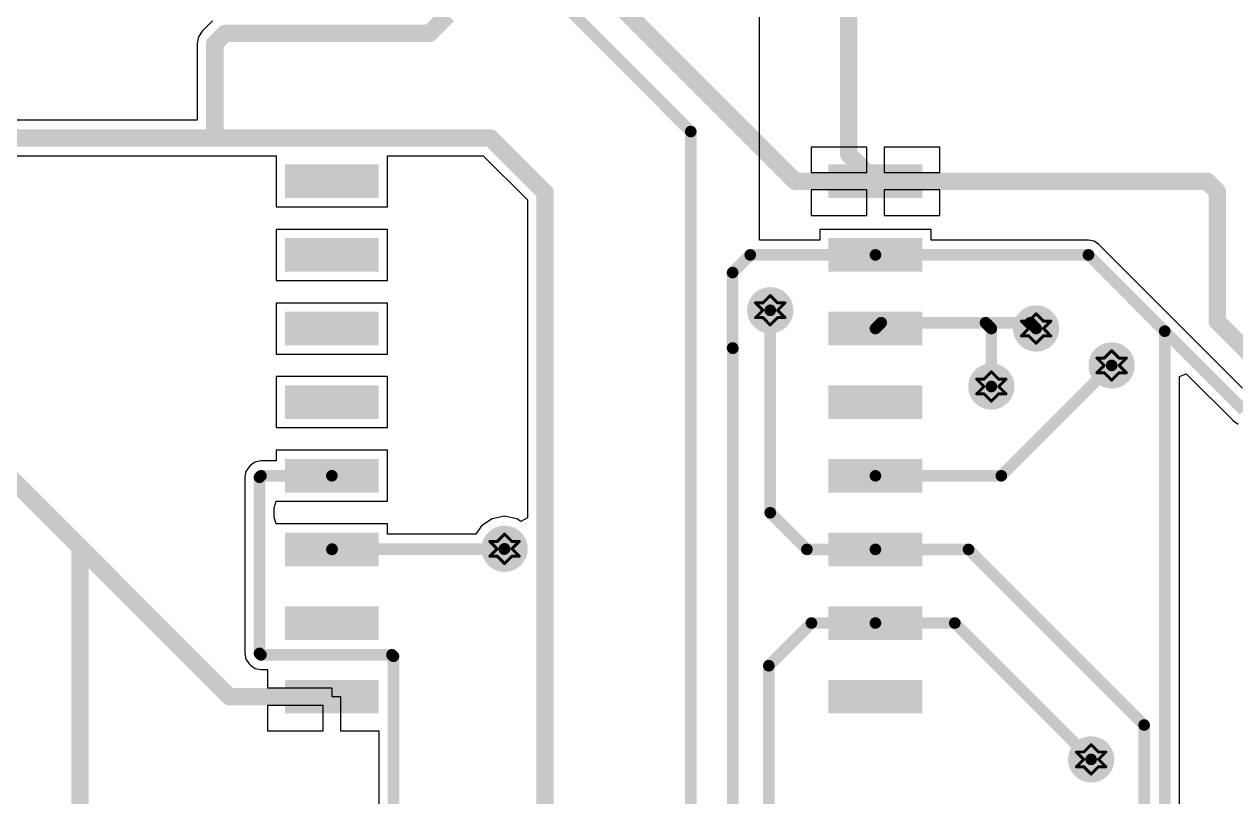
# Paper-space layout 'Лист1' of a CAD drawing. Header units: millimetres. Extents: x 0 to 594, y 0 to 420.
# Drawn here: x 96.7 to 138.47, y 291.29 to 317.92 of the extents above; entities that cross this region are included whole.
import ezdxf

# ---------------------------------------------------------------- set-up
doc = ezdxf.new("R2010")
doc.units = ezdxf.units.MM
doc.layers.add('DrillDrawing', color=1, linetype='Continuous')
doc.layers.add('TopLayer', color=1, linetype='Continuous')

psp = doc.layouts.new('Лист1')

# ---------------------------------------------------------------- hatches: boundary and pattern name
at = {"layer": 'TopLayer'}
for points in [[(108.9231294386141, 313.0832357152711), (108.9231294386141, 311.9244649690025), (105.6865577968588, 311.9244649690025), (105.6865577968588, 313.0832357152711)], [(127.6632189908582, 313.0832357152711), (127.6632189908582, 311.9244649690025), (124.426647349103, 311.9244649690025), (124.426647349103, 313.0832357152711)], [(108.9231294386141, 310.5459222824353), (108.9231294386141, 309.3871515361667), (105.6865577968588, 309.3871515361667), (105.6865577968588, 310.5459222824353)], [(127.6632189908582, 310.5459222824353), (127.6632189908582, 309.3871515361667), (124.426647349103, 309.3871515361667), (124.426647349103, 310.5459222824353)], [(108.9231294386141, 308.0086088495995), (108.9231294386141, 306.8498381033309), (105.6865577968588, 306.8498381033309), (105.6865577968588, 308.0086088495995)], [(127.6632189908582, 308.0086088495995), (127.6632189908582, 306.8498381033309), (124.426647349103, 306.8498381033309), (124.426647349103, 308.0086088495995)], [(108.9231294386141, 305.4712954167637), (108.9231294386141, 304.312524670495), (105.6865577968588, 304.312524670495), (105.6865577968588, 305.4712954167637)], [(127.6632189908582, 305.4712954167637), (127.6632189908582, 304.312524670495), (124.426647349103, 304.312524670495), (124.426647349103, 305.4712954167637)], [(108.9231294386141, 302.9339819839279), (108.9231294386141, 301.7752112376592), (105.6865577968588, 301.7752112376592), (105.6865577968588, 302.9339819839279)], [(127.6632189908582, 302.9339819839279), (127.6632189908582, 301.7752112376592), (124.426647349103, 301.7752112376592), (124.426647349103, 302.9339819839279)], [(108.9231294386141, 300.396668551092), (108.9231294386141, 299.2378978048234), (105.6865577968588, 299.2378978048234), (105.6865577968588, 300.396668551092)], [(127.6632189908582, 300.396668551092), (127.6632189908582, 299.2378978048234), (124.426647349103, 299.2378978048234), (124.426647349103, 300.396668551092)], [(108.9231294386141, 297.8593551182562), (108.9231294386141, 296.7005843719876), (105.6865577968588, 296.7005843719876), (105.6865577968588, 297.8593551182562)], [(127.6632189908582, 297.8593551182562), (127.6632189908582, 296.7005843719876), (124.426647349103, 296.7005843719876), (124.426647349103, 297.8593551182562)], [(108.9231294386141, 295.3220416854204), (108.9231294386141, 294.1632709391517), (105.6865577968588, 294.1632709391517), (105.6865577968588, 295.3220416854204)], [(127.6632189908582, 295.3220416854204), (127.6632189908582, 294.1632709391517), (124.426647349103, 294.1632709391517), (124.426647349103, 295.3220416854204)]]:
    psp.add_hatch(color=1, dxfattribs=at).paths.add_polyline_path(points)
h = psp.add_hatch(color=1, dxfattribs=at)
edge = h.paths.add_edge_path()
edge.add_arc((122.4184018267138, 308.0581727301965), 0.7991522388059702, 0, 360)
h = psp.add_hatch(color=1, dxfattribs=at)
edge = h.paths.add_edge_path()
edge.add_arc((131.5834824236395, 307.4292234764652), 0.7991522388059702, 0, 360)
h = psp.add_hatch(color=1, dxfattribs=at)
edge = h.paths.add_edge_path()
edge.add_arc((134.188795856508, 306.1578264615398), 0.7991522388059702, 0, 360)
h = psp.add_hatch(color=1, dxfattribs=at)
edge = h.paths.add_edge_path()
edge.add_arc((130.0407349610055, 305.431353028704), 0.7991522388059702, 0, 360)
h = psp.add_hatch(color=1, dxfattribs=at)
edge = h.paths.add_edge_path()
edge.add_arc((113.2585024237219, 299.8372772078085), 0.7991522388059702, 0, 360)
h = psp.add_hatch(color=1, dxfattribs=at)
edge = h.paths.add_edge_path()
edge.add_arc((133.4810883937921, 292.580560789898), 0.7991522388059702, 0, 360)

# ---------------------------------------------------------------- linework, layer by layer
at = {"layer": 'DrillDrawing', "const_width": 0.1014925373134329}
for points in [[(121.9109391399576, 308.3119040734803), (122.1646704832489, 308.0581727301965)], [(121.9109391399576, 308.3119040734803), (122.1646704832489, 308.3119040734803)], [(122.1646704832489, 308.3119040734803), (122.4184018265257, 308.5656354167636)], [(122.4184018265257, 308.5656354167636), (122.6721331698097, 308.3119040734803)], [(122.6721331698097, 308.3119040734803), (122.9258645130937, 308.3119040734803)], [(122.6721331698097, 308.0581727301965), (122.9258645130937, 308.3119040734803)], [(121.9109391399576, 307.8044413869128), (122.1646704832489, 308.0581727301965)], [(121.9109391399576, 307.8044413869128), (122.1646704832489, 307.8044413869128)], [(122.1646704832489, 307.8044413869128), (122.4184018265257, 307.5507100436295)], [(122.4184018265257, 307.5507100436295), (122.6721331698097, 307.8044413869128)], [(122.6721331698097, 308.0581727301965), (122.9258645130937, 307.8044413869128)], [(122.6721331698097, 307.8044413869128), (122.9258645130937, 307.8044413869128)], [(131.3297510802547, 307.6829548197488), (131.5834824235459, 307.9366861630322)], [(131.5834824235459, 307.9366861630322), (131.8372137668227, 307.6829548197488)], [(131.0760197369706, 307.6829548197488), (131.3297510802547, 307.4292234764652)], [(131.0760197369706, 307.6829548197488), (131.3297510802547, 307.6829548197488)], [(131.0760197369706, 307.1754921331814), (131.3297510802547, 307.4292234764652)], [(131.8372137668227, 307.6829548197488), (132.090945110114, 307.6829548197488)], [(131.8372137668227, 307.4292234764652), (132.090945110114, 307.6829548197488)], [(131.8372137668227, 307.4292234764652), (132.090945110114, 307.1754921331814)], [(131.0760197369706, 307.1754921331814), (131.3297510802547, 307.1754921331814)], [(131.3297510802547, 307.1754921331814), (131.5834824235459, 306.921760789898)], [(131.5834824235459, 306.921760789898), (131.8372137668227, 307.1754921331814)], [(131.8372137668227, 307.1754921331814), (132.090945110114, 307.1754921331814)], [(133.9350645130941, 306.4115578048232), (134.1887958563781, 306.6652891481069)], [(134.1887958563781, 306.6652891481069), (134.4425271996622, 306.4115578048232)], [(133.6813331698101, 306.4115578048232), (133.9350645130941, 306.1578264615399)], [(133.6813331698101, 306.4115578048232), (133.9350645130941, 306.4115578048232)], [(133.6813331698101, 305.9040951182562), (133.9350645130941, 306.1578264615399)], [(134.4425271996622, 306.4115578048232), (134.6962585429462, 306.4115578048232)], [(134.4425271996622, 306.1578264615399), (134.6962585429462, 306.4115578048232)], [(134.4425271996622, 306.1578264615399), (134.6962585429462, 305.9040951182562)], [(129.7870036175697, 305.6850843719875), (130.0407349608537, 305.9388157152712)], [(130.0407349608537, 305.9388157152712), (130.2944663041378, 305.6850843719875)], [(133.6813331698101, 305.9040951182562), (133.9350645130941, 305.9040951182562)], [(133.9350645130941, 305.9040951182562), (134.1887958563781, 305.6503637749724)], [(134.1887958563781, 305.6503637749724), (134.4425271996622, 305.9040951182562)], [(134.4425271996622, 305.9040951182562), (134.6962585429462, 305.9040951182562)], [(129.533272274293, 305.6850843719875), (129.7870036175697, 305.4313530287038)], [(129.533272274293, 305.6850843719875), (129.7870036175697, 305.6850843719875)], [(129.533272274293, 305.1776216854205), (129.7870036175697, 305.4313530287038)], [(130.2944663041378, 305.6850843719875), (130.5481976474218, 305.6850843719875)], [(130.2944663041378, 305.4313530287038), (130.5481976474218, 305.6850843719875)], [(130.2944663041378, 305.4313530287038), (130.5481976474218, 305.1776216854205)], [(129.533272274293, 305.1776216854205), (129.7870036175697, 305.1776216854205)], [(129.7870036175697, 305.1776216854205), (130.0407349608537, 304.9238903421367)], [(130.0407349608537, 304.9238903421367), (130.2944663041378, 305.1776216854205)], [(130.2944663041378, 305.1776216854205), (130.5481976474218, 305.1776216854205)], [(113.0047710802571, 300.0910085510918), (113.2585024235411, 300.3447398943755)], [(113.2585024235411, 300.3447398943755), (113.5122337668251, 300.0910085510918)], [(112.751039736973, 300.0910085510918), (113.0047710802571, 299.8372772078085)], [(112.751039736973, 300.0910085510918), (113.0047710802571, 300.0910085510918)], [(113.5122337668251, 300.0910085510918), (113.7659651101091, 300.0910085510918)], [(113.5122337668251, 299.8372772078085), (113.7659651101091, 300.0910085510918)], [(112.751039736973, 299.5835458645248), (113.0047710802571, 299.8372772078085)], [(112.751039736973, 299.5835458645248), (113.0047710802571, 299.5835458645248)], [(113.0047710802571, 299.5835458645248), (113.2585024235411, 299.3298145212415)], [(113.2585024235411, 299.3298145212415), (113.5122337668251, 299.5835458645248)], [(113.5122337668251, 299.8372772078085), (113.7659651101091, 299.5835458645248)], [(113.5122337668251, 299.5835458645248), (113.7659651101091, 299.5835458645248)], [(132.9736257071233, 292.8342921331817), (133.2273570504073, 292.580560789898)], [(132.9736257071233, 292.8342921331817), (133.2273570504073, 292.8342921331817)], [(133.2273570504073, 292.8342921331817), (133.4810883936913, 293.0880234764651)], [(133.4810883936913, 293.0880234764651), (133.7348197369753, 292.8342921331817)], [(133.7348197369753, 292.8342921331817), (133.9885510802594, 292.8342921331817)], [(133.7348197369753, 292.580560789898), (133.9885510802594, 292.8342921331817)], [(132.9736257071233, 292.3268294466143), (133.2273570504073, 292.580560789898)], [(133.7348197369753, 292.580560789898), (133.9885510802594, 292.3268294466143)], [(132.9736257071233, 292.3268294466143), (133.2273570504073, 292.3268294466143)], [(133.2273570504073, 292.3268294466143), (133.4810883936913, 292.0730981033309)], [(133.4810883936913, 292.0730981033309), (133.7348197369753, 292.3268294466143)], [(133.7348197369753, 292.3268294466143), (133.9885510802594, 292.3268294466143)]]:
    psp.add_lwpolyline(points, dxfattribs=at)
at = {"layer": 'DrillDrawing', "const_width": 0.05074626865671643}
for points in [[(121.8855660056249, 308.3119040734803, 1), (121.9363122742904, 308.3119040734803, 1)], [(121.8855660056249, 308.3119040734803, 1), (121.9363122742904, 308.3119040734803, 1)], [(122.1392973489089, 308.3119040734803, 1), (122.1900436175744, 308.3119040734803, 1)], [(122.1392973489089, 308.3119040734803, 1), (122.1900436175744, 308.3119040734803, 1)], [(122.3930286922002, 308.5656354167636, 1), (122.4437749608584, 308.5656354167636, 1)], [(122.3930286922002, 308.5656354167636, 1), (122.4437749608584, 308.5656354167636, 1)], [(122.6467600354769, 308.3119040734803, 1), (122.6975063041425, 308.3119040734803, 1)], [(122.6467600354769, 308.3119040734803, 1), (122.6975063041425, 308.3119040734803, 1)], [(122.9004913787682, 308.3119040734803, 1), (122.9512376474265, 308.3119040734803, 1)], [(122.9004913787682, 308.3119040734803, 1), (122.9512376474265, 308.3119040734803, 1)], [(121.8855660056249, 307.8044413869128, 1), (121.9363122742904, 307.8044413869128, 1)], [(121.8855660056249, 307.8044413869128, 1), (121.9363122742904, 307.8044413869128, 1)], [(122.1392973489089, 308.0581727301965, 1), (122.1900436175744, 308.0581727301965, 1)], [(122.1392973489089, 308.0581727301965, 1), (122.1900436175744, 308.0581727301965, 1)], [(122.1392973489089, 307.8044413869128, 1), (122.1900436175744, 307.8044413869128, 1)], [(122.1392973489089, 307.8044413869128, 1), (122.1900436175744, 307.8044413869128, 1)], [(122.6467600354769, 308.0581727301965, 1), (122.6975063041425, 308.0581727301965, 1)], [(122.6467600354769, 308.0581727301965, 1), (122.6975063041425, 308.0581727301965, 1)], [(122.6467600354769, 307.8044413869128, 1), (122.6975063041425, 307.8044413869128, 1)], [(122.6467600354769, 307.8044413869128, 1), (122.6975063041425, 307.8044413869128, 1)], [(122.9004913787682, 307.8044413869128, 1), (122.9512376474265, 307.8044413869128, 1)], [(122.9004913787682, 307.8044413869128, 1), (122.9512376474265, 307.8044413869128, 1)], [(131.5581092892132, 307.9366861630322, 1), (131.6088555578714, 307.9366861630322, 1)], [(131.5581092892132, 307.9366861630322, 1), (131.6088555578714, 307.9366861630322, 1)], [(122.3930286922002, 307.5507100436295, 1), (122.4437749608584, 307.5507100436295, 1)], [(122.3930286922002, 307.5507100436295, 1), (122.4437749608584, 307.5507100436295, 1)], [(131.0506466026451, 307.6829548197488, 1), (131.1013928712961, 307.6829548197488, 1)], [(131.0506466026451, 307.6829548197488, 1), (131.1013928712961, 307.6829548197488, 1)], [(131.3043779459292, 307.6829548197488, 1), (131.3551242145874, 307.6829548197488, 1)], [(131.3043779459292, 307.6829548197488, 1), (131.3551242145874, 307.6829548197488, 1)], [(131.3043779459292, 307.4292234764652, 1), (131.3551242145874, 307.4292234764652, 1)], [(131.3043779459292, 307.4292234764652, 1), (131.3551242145874, 307.4292234764652, 1)], [(131.8118406324972, 307.6829548197488, 1), (131.8625869011555, 307.6829548197488, 1)], [(131.8118406324972, 307.6829548197488, 1), (131.8625869011555, 307.6829548197488, 1)], [(131.8118406324972, 307.4292234764652, 1), (131.8625869011555, 307.4292234764652, 1)], [(131.8118406324972, 307.4292234764652, 1), (131.8625869011555, 307.4292234764652, 1)], [(132.0655719757739, 307.6829548197488, 1), (132.1163182444395, 307.6829548197488, 1)], [(132.0655719757739, 307.6829548197488, 1), (132.1163182444395, 307.6829548197488, 1)], [(131.0506466026451, 307.1754921331814, 1), (131.1013928712961, 307.1754921331814, 1)], [(131.0506466026451, 307.1754921331814, 1), (131.1013928712961, 307.1754921331814, 1)], [(131.3043779459292, 307.1754921331814, 1), (131.3551242145874, 307.1754921331814, 1)], [(131.3043779459292, 307.1754921331814, 1), (131.3551242145874, 307.1754921331814, 1)], [(131.8118406324972, 307.1754921331814, 1), (131.8625869011555, 307.1754921331814, 1)], [(131.8118406324972, 307.1754921331814, 1), (131.8625869011555, 307.1754921331814, 1)], [(132.0655719757739, 307.1754921331814, 1), (132.1163182444395, 307.1754921331814, 1)], [(132.0655719757739, 307.1754921331814, 1), (132.1163182444395, 307.1754921331814, 1)], [(131.5581092892132, 306.921760789898, 1), (131.6088555578714, 306.921760789898, 1)], [(131.5581092892132, 306.921760789898, 1), (131.6088555578714, 306.921760789898, 1)], [(134.1634227220454, 306.6652891481069, 1), (134.2141689907036, 306.6652891481069, 1)], [(134.1634227220454, 306.6652891481069, 1), (134.2141689907036, 306.6652891481069, 1)], [(133.6559600354773, 306.4115578048232, 1), (133.7067063041429, 306.4115578048232, 1)], [(133.6559600354773, 306.4115578048232, 1), (133.7067063041429, 306.4115578048232, 1)], [(133.9096913787686, 306.4115578048232, 1), (133.9604376474269, 306.4115578048232, 1)], [(133.9096913787686, 306.4115578048232, 1), (133.9604376474269, 306.4115578048232, 1)], [(133.9096913787686, 306.1578264615399, 1), (133.9604376474269, 306.1578264615399, 1)], [(133.9096913787686, 306.1578264615399, 1), (133.9604376474269, 306.1578264615399, 1)], [(134.4171540653367, 306.4115578048232, 1), (134.4679003339876, 306.4115578048232, 1)], [(134.4171540653367, 306.4115578048232, 1), (134.4679003339876, 306.4115578048232, 1)], [(134.4171540653367, 306.1578264615399, 1), (134.4679003339876, 306.1578264615399, 1)], [(134.4171540653367, 306.1578264615399, 1), (134.4679003339876, 306.1578264615399, 1)], [(134.6708854086207, 306.4115578048232, 1), (134.7216316772717, 306.4115578048232, 1)], [(134.6708854086207, 306.4115578048232, 1), (134.7216316772717, 306.4115578048232, 1)], [(130.0153618265282, 305.9388157152712, 1), (130.0661080951865, 305.9388157152712, 1)], [(130.0153618265282, 305.9388157152712, 1), (130.0661080951865, 305.9388157152712, 1)], [(133.6559600354773, 305.9040951182562, 1), (133.7067063041429, 305.9040951182562, 1)], [(133.6559600354773, 305.9040951182562, 1), (133.7067063041429, 305.9040951182562, 1)], [(133.9096913787686, 305.9040951182562, 1), (133.9604376474269, 305.9040951182562, 1)], [(133.9096913787686, 305.9040951182562, 1), (133.9604376474269, 305.9040951182562, 1)], [(134.4171540653367, 305.9040951182562, 1), (134.4679003339876, 305.9040951182562, 1)], [(134.4171540653367, 305.9040951182562, 1), (134.4679003339876, 305.9040951182562, 1)], [(134.6708854086207, 305.9040951182562, 1), (134.7216316772717, 305.9040951182562, 1)], [(134.6708854086207, 305.9040951182562, 1), (134.7216316772717, 305.9040951182562, 1)], [(129.5078991399602, 305.6850843719875, 1), (129.5586454086185, 305.6850843719875, 1)], [(129.5078991399602, 305.6850843719875, 1), (129.5586454086185, 305.6850843719875, 1)], [(129.7616304832442, 305.6850843719875, 1), (129.8123767519025, 305.6850843719875, 1)], [(129.7616304832442, 305.6850843719875, 1), (129.8123767519025, 305.6850843719875, 1)], [(129.7616304832442, 305.4313530287038, 1), (129.8123767519025, 305.4313530287038, 1)], [(129.7616304832442, 305.4313530287038, 1), (129.8123767519025, 305.4313530287038, 1)], [(130.2690931698123, 305.6850843719875, 1), (130.3198394384705, 305.6850843719875, 1)], [(130.2690931698123, 305.6850843719875, 1), (130.3198394384705, 305.6850843719875, 1)], [(130.2690931698123, 305.4313530287038, 1), (130.3198394384705, 305.4313530287038, 1)], [(130.2690931698123, 305.4313530287038, 1), (130.3198394384705, 305.4313530287038, 1)], [(130.5228245130963, 305.6850843719875, 1), (130.5735707817473, 305.6850843719875, 1)], [(130.5228245130963, 305.6850843719875, 1), (130.5735707817473, 305.6850843719875, 1)], [(134.1634227220454, 305.6503637749724, 1), (134.2141689907036, 305.6503637749724, 1)], [(134.1634227220454, 305.6503637749724, 1), (134.2141689907036, 305.6503637749724, 1)], [(129.5078991399602, 305.1776216854205, 1), (129.5586454086185, 305.1776216854205, 1)], [(129.5078991399602, 305.1776216854205, 1), (129.5586454086185, 305.1776216854205, 1)], [(129.7616304832442, 305.1776216854205, 1), (129.8123767519025, 305.1776216854205, 1)], [(129.7616304832442, 305.1776216854205, 1), (129.8123767519025, 305.1776216854205, 1)], [(130.0153618265282, 304.9238903421367, 1), (130.0661080951865, 304.9238903421367, 1)], [(130.0153618265282, 304.9238903421367, 1), (130.0661080951865, 304.9238903421367, 1)], [(130.2690931698123, 305.1776216854205, 1), (130.3198394384705, 305.1776216854205, 1)], [(130.2690931698123, 305.1776216854205, 1), (130.3198394384705, 305.1776216854205, 1)], [(130.5228245130963, 305.1776216854205, 1), (130.5735707817473, 305.1776216854205, 1)], [(130.5228245130963, 305.1776216854205, 1), (130.5735707817473, 305.1776216854205, 1)], [(113.2331292892156, 300.3447398943755, 1), (113.2838755578666, 300.3447398943755, 1)], [(113.2331292892156, 300.3447398943755, 1), (113.2838755578666, 300.3447398943755, 1)], [(112.7256666026476, 300.0910085510918, 1), (112.7764128712985, 300.0910085510918, 1)], [(112.7256666026476, 300.0910085510918, 1), (112.7764128712985, 300.0910085510918, 1)], [(112.9793979459316, 300.0910085510918, 1), (113.0301442145825, 300.0910085510918, 1)], [(112.9793979459316, 300.0910085510918, 1), (113.0301442145825, 300.0910085510918, 1)], [(113.4868606324923, 300.0910085510918, 1), (113.5376069011506, 300.0910085510918, 1)], [(113.4868606324923, 300.0910085510918, 1), (113.5376069011506, 300.0910085510918, 1)], [(113.7405919757763, 300.0910085510918, 1), (113.7913382444346, 300.0910085510918, 1)], [(113.7405919757763, 300.0910085510918, 1), (113.7913382444346, 300.0910085510918, 1)], [(112.7256666026476, 299.5835458645248, 1), (112.7764128712985, 299.5835458645248, 1)], [(112.7256666026476, 299.5835458645248, 1), (112.7764128712985, 299.5835458645248, 1)], [(112.9793979459316, 299.8372772078085, 1), (113.0301442145825, 299.8372772078085, 1)], [(112.9793979459316, 299.8372772078085, 1), (113.0301442145825, 299.8372772078085, 1)], [(112.9793979459316, 299.5835458645248, 1), (113.0301442145825, 299.5835458645248, 1)], [(112.9793979459316, 299.5835458645248, 1), (113.0301442145825, 299.5835458645248, 1)], [(113.4868606324923, 299.8372772078085, 1), (113.5376069011506, 299.8372772078085, 1)], [(113.4868606324923, 299.8372772078085, 1), (113.5376069011506, 299.8372772078085, 1)], [(113.4868606324923, 299.5835458645248, 1), (113.5376069011506, 299.5835458645248, 1)], [(113.4868606324923, 299.5835458645248, 1), (113.5376069011506, 299.5835458645248, 1)], [(113.7405919757763, 299.5835458645248, 1), (113.7913382444346, 299.5835458645248, 1)], [(113.7405919757763, 299.5835458645248, 1), (113.7913382444346, 299.5835458645248, 1)], [(113.2331292892156, 299.3298145212415, 1), (113.2838755578666, 299.3298145212415, 1)], [(113.2331292892156, 299.3298145212415, 1), (113.2838755578666, 299.3298145212415, 1)], [(132.9482525727978, 292.8342921331817, 1), (132.9989988414488, 292.8342921331817, 1)], [(132.9482525727978, 292.8342921331817, 1), (132.9989988414488, 292.8342921331817, 1)], [(133.2019839160818, 292.8342921331817, 1), (133.2527301847328, 292.8342921331817, 1)], [(133.2019839160818, 292.8342921331817, 1), (133.2527301847328, 292.8342921331817, 1)], [(133.4557152593658, 293.0880234764651, 1), (133.5064615280168, 293.0880234764651, 1)], [(133.4557152593658, 293.0880234764651, 1), (133.5064615280168, 293.0880234764651, 1)], [(133.7094466026498, 292.8342921331817, 1), (133.7601928713008, 292.8342921331817, 1)], [(133.7094466026498, 292.8342921331817, 1), (133.7601928713008, 292.8342921331817, 1)], [(133.9631779459266, 292.8342921331817, 1), (134.0139242145848, 292.8342921331817, 1)], [(133.9631779459266, 292.8342921331817, 1), (134.0139242145848, 292.8342921331817, 1)], [(133.2019839160818, 292.580560789898, 1), (133.2527301847328, 292.580560789898, 1)], [(133.2019839160818, 292.580560789898, 1), (133.2527301847328, 292.580560789898, 1)], [(133.7094466026498, 292.580560789898, 1), (133.7601928713008, 292.580560789898, 1)], [(133.7094466026498, 292.580560789898, 1), (133.7601928713008, 292.580560789898, 1)], [(132.9482525727978, 292.3268294466143, 1), (132.9989988414488, 292.3268294466143, 1)], [(132.9482525727978, 292.3268294466143, 1), (132.9989988414488, 292.3268294466143, 1)], [(133.2019839160818, 292.3268294466143, 1), (133.2527301847328, 292.3268294466143, 1)], [(133.2019839160818, 292.3268294466143, 1), (133.2527301847328, 292.3268294466143, 1)], [(133.4557152593658, 292.0730981033309, 1), (133.5064615280168, 292.0730981033309, 1)], [(133.4557152593658, 292.0730981033309, 1), (133.5064615280168, 292.0730981033309, 1)], [(133.7094466026498, 292.3268294466143, 1), (133.7601928713008, 292.3268294466143, 1)], [(133.7094466026498, 292.3268294466143, 1), (133.7601928713008, 292.3268294466143, 1)], [(133.9631779459266, 292.3268294466143, 1), (134.0139242145848, 292.3268294466143, 1)], [(133.9631779459266, 292.3268294466143, 1), (134.0139242145848, 292.3268294466143, 1)]]:
    psp.add_lwpolyline(points, format="xyb", close=True, dxfattribs=at)
at = {"layer": 'TopLayer'}
for p, q in [((122.0491973489149, 310.4757909391518), (122.0491973489149, 329.6057995958682)), ((103.1880525727935, 318.030575715271), (102.8369594384673, 317.6794876555697)), ((102.7044913787647, 317.4812270585545), (102.6579671996548, 317.2473679540772)), ((102.8369594384673, 317.6794876555697), (102.7044913787647, 317.4812270585545)), ((102.6579671996548, 317.2473679540772), (102.657972274286, 317.2473425809429)), ((102.657972274286, 317.2473425809429), (102.657972274286, 314.6065930287041)), ((102.657972274286, 314.6065930287041), (91.19635406533388, 314.6065930287041)), ((91.69006958771541, 313.3843792973606), (105.1337507817477, 313.3843792973606)), ((105.1337507817477, 313.3843792973606), (105.3868731698055, 313.3829127301966)), ((105.3868731698055, 313.3829127301966), (105.3868782444367, 313.1306428794503)), ((109.2228089907036, 311.6247828794502), (109.2228140653348, 313.3829127301966)), ((109.2228140653348, 313.3829127301966), (109.4759364533926, 313.3843792973606)), ((109.4759364533926, 313.3843792973606), (112.5234782444419, 313.3843792973606)), ((112.5234782444419, 313.3843792973606), (114.045917050407, 311.8619455660174)), ((125.7452510802574, 313.6825998943756), (123.827285707124, 313.6825998943756)), ((123.827285707124, 313.6825998943756), (123.827285707124, 312.803532431689)), ((125.7452510802574, 312.803532431689), (125.7452510802574, 313.6825998943756)), ((128.2625806324974, 313.6825998943756), (126.3446152593639, 313.6825998943756)), ((126.3446152593639, 313.6825998943756), (126.3446152593639, 312.803532431689)), ((128.2625806324974, 312.803532431689), (128.2625806324974, 313.6825998943756)), ((105.3868782444367, 313.1306428794503), (105.3868782444367, 311.6247828794502)), ((123.827285707124, 312.803532431689), (125.7452510802574, 312.803532431689)), ((126.3446152593639, 312.803532431689), (128.2625806324974, 312.803532431689)), ((125.7452510802574, 312.2041682525844), (123.827285707124, 312.2041682525844)), ((123.827285707124, 312.2041682525844), (123.827285707124, 311.3251007898981)), ((125.7452510802574, 311.3251007898981), (125.7452510802574, 312.2041682525844)), ((128.2625806324974, 312.2041682525844), (126.3446152593639, 312.2041682525844)), ((126.3446152593639, 312.2041682525844), (126.3446152593639, 311.3251007898981)), ((128.2625806324974, 311.3251007898981), (128.2625806324974, 312.2041682525844)), ((105.3868782444367, 311.6247828794502), (109.2228089907036, 311.6247828794502)), ((114.045917050407, 311.8619455660174), (114.045917050407, 300.9018273570621)), ((123.827285707124, 311.3251007898981), (125.7452510802574, 311.3251007898981)), ((126.3446152593639, 311.3251007898981), (128.2625806324974, 311.3251007898981)), ((109.2228089907036, 310.8456043719875), (105.3868782444367, 310.8456043719875)), ((105.3868782444367, 310.8456043719875), (105.3868782444367, 309.0874694466145)), ((109.2228089907036, 309.0874694466145), (109.2228089907036, 310.8456043719875)), ((127.9628985429478, 310.8456043719875), (124.1269677966808, 310.8456043719875)), ((124.1269677966808, 310.8456043719875), (124.1269677966808, 310.4757909391518)), ((127.9628985429478, 310.4757909391518), (127.9628985429478, 310.8456043719875)), ((124.1269677966808, 310.4757909391518), (122.0491973489149, 310.4757909391518)), ((133.3887301847387, 310.4757909391518), (127.9628985429478, 310.4757909391518)), ((133.5836161548829, 310.4370258645248), (133.3887301847387, 310.4757909391518)), ((133.7488257071197, 310.3266324316891), (133.5836161548829, 310.4370258645248)), ((136.3784973489125, 307.6969658645249), (133.7488257071197, 310.3266324316891)), ((105.3868782444367, 309.0874694466145), (109.2228089907036, 309.0874694466145)), ((109.2228089907036, 308.3082909391518), (105.3868782444367, 308.3082909391518)), ((105.3868782444367, 308.3082909391518), (105.3868782444367, 306.5501560137784)), ((109.2228089907036, 306.5501560137784), (109.2228089907036, 308.3082909391518)), ((136.3785074981676, 307.6969506406442), (136.3784973489125, 307.6969658645249)), ((138.6969066026465, 305.3785515361667), (136.3785074981676, 307.6969506406442)), ((105.3868782444367, 306.5501560137784), (109.2228089907036, 306.5501560137784)), ((109.2228089907036, 305.7709775063158), (105.3868782444367, 305.7709775063158)), ((105.3868782444367, 305.7709775063158), (105.3868782444367, 304.0128425809428)), ((109.2228089907036, 304.0128425809428), (109.2228089907036, 305.7709775063158)), ((136.5276558563743, 305.7758998943757), (136.7620731698077, 305.8730028794504)), ((136.5276558563743, 266.7760831779578), (136.5276558563743, 305.7758998943757)), ((136.7620731698077, 305.8730028794504), (138.3877451101104, 304.2473309391517)), ((138.3877451101104, 304.2473309391517), (138.5529546623472, 304.1369375063158)), ((105.3868782444367, 304.0128425809428), (109.2228089907036, 304.0128425809428)), ((104.8601928713067, 302.863850640644), (104.6653069011551, 302.8250855660175)), ((105.3868782444367, 302.863850640644), (104.8601928713067, 302.863850640644)), ((109.2228089907036, 303.2336640734801), (105.3868782444367, 303.2336640734801)), ((105.3868782444367, 303.2336640734801), (105.3868782444367, 302.863850640644)), ((109.2228089907036, 301.4755291481071), (109.2228089907036, 303.2336640734801)), ((104.338957647418, 302.4987363122862), (104.3001925727983, 302.3038503421368)), ((104.4493510802601, 302.6639458645247), (104.338957647418, 302.4987363122862)), ((104.5000973489111, 302.7146921331816), (104.4493510802601, 302.6639458645247)), ((104.6653069011551, 302.8250855660175), (104.5000973489111, 302.7146921331816)), ((104.3001925727983, 302.3038503421368), (104.3001925727983, 296.2342921331817)), ((105.3187006324985, 301.250033028704), (105.3868833190679, 301.4755291481071)), ((105.3187006324985, 300.9218467600472), (105.3187006324985, 301.250033028704)), ((105.3868833190679, 301.4755291481071), (109.2228089907036, 301.4755291481071)), ((105.3868833190679, 300.6963506406444), (105.3187006324985, 300.9218467600472)), ((112.8297573489141, 300.8723539242262), (112.4662871996658, 300.6294924316888)), ((113.2585024235411, 300.9576381033307), (112.8297573489141, 300.8723539242262)), ((113.687247498168, 300.8723539242262), (113.2585024235411, 300.9576381033307)), ((113.8221412295131, 300.7822184018385), (113.687247498168, 300.8723539242262)), ((114.045917050407, 300.9018273570621), (113.8221412295131, 300.7822184018385)), ((109.2228089907036, 300.6963506406444), (105.3868833190679, 300.6963506406444)), ((109.2228089907036, 300.3365342227338), (109.2228089907036, 300.6963506406444)), ((112.2705385429469, 300.3365342227338), (109.2228089907036, 300.3365342227338)), ((112.4662871996658, 300.6294924316888), (112.2705385429469, 300.3365342227338)), ((104.3001925727983, 296.2342921331817), (104.338957647418, 296.0394061630324)), ((104.338957647418, 296.0394061630324), (104.4493510802601, 295.8741966107934)), ((104.4493510802601, 295.8741966107934), (104.5000973489111, 295.8234503421369)), ((104.5000973489111, 295.8234503421369), (104.6653069011551, 295.7130569093011)), ((104.6653069011551, 295.7130569093011), (104.8601928713067, 295.6742918346741)), ((104.8601928713067, 295.6742918346741), (105.0871961548871, 295.6742918346741)), ((105.0871961548871, 295.6742918346741), (105.0871961548871, 295.0423384018382)), ((105.0871961548871, 295.0423384018382), (107.3048436175702, 295.0423384018382)), ((107.3048436175702, 295.0423384018382), (107.3048436175702, 294.742656312286)), ((107.3048436175702, 294.742656312286), (107.6045257071198, 294.742656312286)), ((107.6045257071198, 294.742656312286), (107.6045257071198, 293.5639067600472)), ((107.0051615280206, 294.4429742227339), (105.0871961548871, 294.4429742227339)), ((105.0871961548871, 294.4429742227339), (105.0871961548871, 293.5639067600472)), ((107.0051615280206, 293.5639067600472), (107.0051615280206, 294.4429742227339)), ((105.0871961548871, 293.5639067600472), (107.0051615280206, 293.5639067600472)), ((107.6045257071198, 293.5639067600472), (108.9181030205615, 293.5639067600472)), ((108.9181030205615, 293.5639067600472), (108.9181030205615, 282.3885178048233))]:
    psp.add_line(p, q, dxfattribs=at)
for points, const_width in [([(125.1259182444371, 313.42286526751), (125.1259182444371, 331.4038921331816)], 0.5993641791044777), ([(112.4393510802581, 321.4551876555698), (119.6781033190597, 314.2164354167635)], 0.3995761194029852), ([(116.3288495877238, 319.4507100436293), (123.2757092892168, 312.5038503421368)], 0.5993641791044777), ([(110.6706406324917, 317.5984712376593), (111.3049689907018, 318.2327995958681)], 0.5993641791044777), ([(103.2690791399543, 317.2473679540772), (103.6201824235356, 317.5984712376593)], 0.5993641791044777), ([(103.6201824235356, 317.5984712376593), (110.6706406324917, 317.5984712376593)], 0.5993641791044777), ([(103.2690791399543, 313.9954861630322), (103.2690791399543, 317.2473679540772)], 0.5993641791044777), ([(91.19632869219248, 313.9954861630322), (103.2690791399543, 313.9954861630322)], 0.5993641791044777), ([(103.2690791399543, 313.9954861630322), (112.7766107817476, 313.9954861630322)], 0.5993641791044777), ([(112.7766107817476, 313.9954861630322), (114.6570239160826, 312.1150730287039)], 0.5993641791044777), ([(119.6781033190597, 276.4432473570623), (119.6781033190597, 314.2164354167635)], 0.3995761194029852), ([(125.1259182444371, 313.42286526751), (126.0449331698143, 312.5038503421368)], 0.5993641791044777), ([(123.2757092892168, 312.5038503421368), (126.0449331698143, 312.5038503421368)], 0.5993641791044777), ([(126.0449331698143, 312.5038503421368), (137.4813812295067, 312.5038503421368)], 0.5993641791044777), ([(137.4813812295067, 312.5038503421368), (137.8324845130953, 312.1527470585547)], 0.5993641791044777), ([(137.8324845130953, 307.6676243719877), (137.8324845130953, 312.1527470585547)], 0.5993641791044777), ([(114.6570239160826, 283.2134288495995), (114.6570239160826, 312.1150730287039)], 0.5993641791044777), ([(121.1197033190653, 309.3568712376593), (121.7293689907053, 309.9665369093008)], 0.3995761194029852), ([(121.7293689907053, 309.9665369093008), (126.0449331698143, 309.9665369093008)], 0.3995761194029852), ([(126.0449331698143, 309.9665369093008), (133.3887301847387, 309.9665369093008)], 0.3995761194029852), ([(133.3887301847387, 309.9665369093008), (136.0184018265242, 307.3368652675098)], 0.3995761194029852), ([(121.1197033190653, 306.7594742227336), (121.1197033190653, 309.3568712376593)], 0.3995761194029852), ([(90.0830824235415, 308.4282145212412), (98.61840182652276, 299.8928951182561)], 0.5993641791044777), ([(122.4184018265257, 301.0805607898978), (122.4184018265257, 308.0581727301965)], 0.3995761194029852), ([(137.8324845130953, 307.6676243719877), (139.2384555578716, 306.2616533272115)], 0.5993641791044777), ([(126.0449331698143, 307.4292234764652), (126.2447364533907, 307.6290267600471)], 0.3995761194029852), ([(126.2447364533907, 307.6290267600471), (129.8409469011492, 307.6290267600471)], 0.3995761194029852), ([(129.8409469011492, 307.6290267600471), (130.0407349608537, 307.4292387003459)], 0.3995761194029852), ([(129.8409469011492, 307.6290267600471), (131.3836791399551, 307.6290267600471)], 0.3995761194029852), ([(130.0407349608537, 305.4313530287038), (130.0407349608537, 307.4292387003459)], 0.3995761194029852), ([(131.3836791399551, 307.6290267600471), (131.5834824235459, 307.4292234764652)], 0.3995761194029852), ([(136.0184018265242, 266.7760831779578), (136.0184018265242, 307.3368652675098)], 0.3995761194029852), ([(136.0184018265242, 307.3368652675098), (138.7478406324987, 304.6074264615399)], 0.3995761194029852), ([(121.1197033190653, 306.7594742227336), (121.1301570504108, 306.7490204913904)], 0.3995761194029852), ([(121.1301570504108, 281.4567757152713), (121.1301570504108, 306.7490204913904)], 0.3995761194029852), ([(130.3855660056321, 302.3545966107935), (134.1887958563781, 306.1578264615399)], 0.3995761194029852), ([(104.8094466026411, 302.3038503421368), (104.8601928713067, 302.3545966107935)], 0.3995761194029852), ([(104.8094466026411, 296.2342921331817), (104.8094466026411, 302.3038503421368)], 0.3995761194029852), ([(104.8601928713067, 302.3545966107935), (107.3048436175702, 302.3545966107935)], 0.3995761194029852), ([(126.0449331698143, 302.3545966107935), (130.3855660056321, 302.3545966107935)], 0.3995761194029852), ([(122.4184018265257, 301.0805607898978), (123.681679438461, 299.8172831779577)], 0.3995761194029852), ([(98.61840182652276, 299.8928951182561), (103.7686406324971, 294.742656312286)], 0.5993641791044777), ([(98.61840182652276, 232.5477249690025), (98.61840182652276, 299.8928951182561)], 0.5993641791044777), ([(107.3048436175702, 299.8172831779577), (107.3148406324942, 299.8272801928831)], 0.3995761194029852), ([(107.3148406324942, 299.8272801928831), (113.2485054086171, 299.8272801928831)], 0.3995761194029852), ([(113.2485054086171, 299.8272801928831), (113.2585024235411, 299.8372772078085)], 0.3995761194029852), ([(123.681679438461, 299.8172831779577), (126.0449331698143, 299.8172831779577)], 0.3995761194029852), ([(126.0449331698143, 299.8172831779577), (129.254736154882, 299.8172831779577)], 0.3995761194029852), ([(129.254736154882, 299.8172831779577), (135.3079540653304, 293.76406526751)], 0.3995761194029852), ([(122.3676555578674, 295.8083279540771), (123.8392973489132, 297.2799697451217)], 0.3995761194029852), ([(123.8392973489132, 297.2799697451217), (126.0449331698143, 297.2799697451217)], 0.3995761194029852), ([(126.0449331698143, 297.2799697451217), (128.7816794384668, 297.2799697451217)], 0.3995761194029852), ([(128.7816794384668, 297.2799697451217), (133.4810883936913, 292.580560789898)], 0.3995761194029852), ([(104.8094466026411, 296.2342921331817), (104.8601928713067, 296.1835458645247)], 0.3995761194029852), ([(104.8601928713067, 296.1835458645247), (109.3766107817461, 296.1835458645247)], 0.3995761194029852), ([(109.3766107817461, 296.1835458645247), (109.4273570504044, 296.1327995958682)], 0.3995761194029852), ([(109.4273570504044, 282.1775757152712), (109.4273570504044, 296.1327995958682)], 0.3995761194029852), ([(122.3676555578674, 278.3208592973608), (122.3676555578674, 295.8083279540771)], 0.3995761194029852), ([(103.7686406324971, 294.742656312286), (107.3048436175702, 294.742656312286)], 0.5993641791044777), ([(135.3079540653304, 268.7551876555694), (135.3079540653304, 293.76406526751)], 0.3995761194029852)]:
    psp.add_lwpolyline(points, dxfattribs=dict(at, const_width=const_width))
for points, const_width in [([(103.4703439160764, 317.5984712376593, 1), (103.7700209310021, 317.5984712376593, 1)], 0.2996820895522389), ([(103.4703439160764, 317.5984712376593, 1), (103.7700209310021, 317.5984712376593, 1)], 0.2996820895522389), ([(110.5208021250325, 317.5984712376593, 1), (110.8204791399582, 317.5984712376593, 1)], 0.2996820895522389), ([(110.5208021250325, 317.5984712376593, 1), (110.8204791399582, 317.5984712376593, 1)], 0.2996820895522389), ([(103.1192406324951, 317.2473679540772, 1), (103.4189176474208, 317.2473679540772, 1)], 0.2996820895522389), ([(103.1192406324951, 317.2473679540772, 1), (103.4189176474208, 317.2473679540772, 1)], 0.2996820895522389), ([(103.1192406324951, 313.9954861630322, 1), (103.4189176474208, 313.9954861630322, 1)], 0.2996820895522389), ([(103.1192406324951, 313.9954861630322, 1), (103.4189176474208, 313.9954861630322, 1)], 0.2996820895522389), ([(103.1192406324951, 313.9954861630322, 1), (103.4189176474208, 313.9954861630322, 1)], 0.2996820895522389), ([(112.6267722742884, 313.9954861630322, 1), (112.9264492892141, 313.9954861630322, 1)], 0.2996820895522389), ([(112.6267722742884, 313.9954861630322, 1), (112.9264492892141, 313.9954861630322, 1)], 0.2996820895522389), ([(119.5782092892147, 314.2164354167635, 1), (119.7779973489193, 314.2164354167635, 1)], 0.1997880597014926), ([(119.5782092892147, 314.2164354167635, 1), (119.7779973489193, 314.2164354167635, 1)], 0.1997880597014926), ([(124.9760797369779, 313.42286526751, 1), (125.2757567518963, 313.42286526751, 1)], 0.2996820895522389), ([(124.9760797369779, 313.42286526751, 1), (125.2757567518963, 313.42286526751, 1)], 0.2996820895522389), ([(123.1258707817503, 312.5038503421368, 1), (123.425547796676, 312.5038503421368, 1)], 0.2996820895522389), ([(123.1258707817503, 312.5038503421368, 1), (123.425547796676, 312.5038503421368, 1)], 0.2996820895522389), ([(125.8950946623478, 312.5038503421368, 1), (126.1947716772735, 312.5038503421368, 1)], 0.2996820895522389), ([(125.8950946623478, 312.5038503421368, 1), (126.1947716772735, 312.5038503421368, 1)], 0.2996820895522389), ([(125.8950946623478, 312.5038503421368, 1), (126.1947716772735, 312.5038503421368, 1)], 0.2996820895522389), ([(137.3315427220475, 312.5038503421368, 1), (137.6312197369732, 312.5038503421368, 1)], 0.2996820895522389), ([(137.3315427220475, 312.5038503421368, 1), (137.6312197369732, 312.5038503421368, 1)], 0.2996820895522389), ([(137.6826460056288, 312.1527470585547, 1), (137.9823230205545, 312.1527470585547, 1)], 0.2996820895522389), ([(137.6826460056288, 312.1527470585547, 1), (137.9823230205545, 312.1527470585547, 1)], 0.2996820895522389), ([(114.5071854086161, 312.1150730287039, 1), (114.8068624235418, 312.1150730287039, 1)], 0.2996820895522389), ([(114.5071854086161, 312.1150730287039, 1), (114.8068624235418, 312.1150730287039, 1)], 0.2996820895522389), ([(121.629474960853, 309.9665369093008, 1), (121.8292630205576, 309.9665369093008, 1)], 0.1997880597014926), ([(121.629474960853, 309.9665369093008, 1), (121.8292630205576, 309.9665369093008, 1)], 0.1997880597014926), ([(125.9450391399548, 309.9665369093008, 1), (126.1448271996593, 309.9665369093008, 1)], 0.1997880597014926), ([(125.9450391399548, 309.9665369093008, 1), (126.1448271996593, 309.9665369093008, 1)], 0.1997880597014926), ([(133.2888361548864, 309.9665369093008, 1), (133.488624214591, 309.9665369093008, 1)], 0.1997880597014926), ([(133.2888361548864, 309.9665369093008, 1), (133.488624214591, 309.9665369093008, 1)], 0.1997880597014926), ([(121.019809289213, 309.3568712376593, 1), (121.2195973489103, 309.3568712376593, 1)], 0.1997880597014926), ([(121.019809289213, 309.3568712376593, 1), (121.2195973489103, 309.3568712376593, 1)], 0.1997880597014926), ([(122.3185077966734, 308.0581727301965, 1), (122.518295856378, 308.0581727301965, 1)], 0.1997880597014926), ([(137.6826460056288, 307.6676243719877, 1), (137.9823230205545, 307.6676243719877, 1)], 0.2996820895522389), ([(137.6826460056288, 307.6676243719877, 1), (137.9823230205545, 307.6676243719877, 1)], 0.2996820895522389), ([(125.9450391399548, 307.4292234764652, 1), (126.1448271996593, 307.4292234764652, 1)], 0.1997880597014926), ([(126.1448424235456, 307.6290267600471, 1), (126.344630483243, 307.6290267600471, 1)], 0.1997880597014926), ([(126.1448424235456, 307.6290267600471, 1), (126.344630483243, 307.6290267600471, 1)], 0.1997880597014926), ([(129.7410528713041, 307.6290267600471, 1), (129.9408409310014, 307.6290267600471, 1)], 0.1997880597014926), ([(129.7410528713041, 307.6290267600471, 1), (129.9408409310014, 307.6290267600471, 1)], 0.1997880597014926), ([(129.7410528713041, 307.6290267600471, 1), (129.9408409310014, 307.6290267600471, 1)], 0.1997880597014926), ([(129.9408409310014, 307.4292387003459, 1), (130.140628990706, 307.4292387003459, 1)], 0.1997880597014926), ([(129.9408409310014, 307.4292387003459, 1), (130.140628990706, 307.4292387003459, 1)], 0.1997880597014926), ([(131.28378511011, 307.6290267600471, 1), (131.4835731698074, 307.6290267600471, 1)], 0.1997880597014926), ([(131.28378511011, 307.6290267600471, 1), (131.4835731698074, 307.6290267600471, 1)], 0.1997880597014926), ([(131.4835883936864, 307.4292234764652, 1), (131.683376453391, 307.4292234764652, 1)], 0.1997880597014926), ([(135.9185077966719, 307.3368652675098, 1), (136.1182958563765, 307.3368652675098, 1)], 0.1997880597014926), ([(135.9185077966719, 307.3368652675098, 1), (136.1182958563765, 307.3368652675098, 1)], 0.1997880597014926), ([(135.9185077966719, 307.3368652675098, 1), (136.1182958563765, 307.3368652675098, 1)], 0.1997880597014926), ([(121.019809289213, 306.7594742227336, 1), (121.2195973489103, 306.7594742227336, 1)], 0.1997880597014926), ([(121.019809289213, 306.7594742227336, 1), (121.2195973489103, 306.7594742227336, 1)], 0.1997880597014926), ([(121.0302630205585, 306.7490204913904, 1), (121.2300510802558, 306.7490204913904, 1)], 0.1997880597014926), ([(121.0302630205585, 306.7490204913904, 1), (121.2300510802558, 306.7490204913904, 1)], 0.1997880597014926), ([(134.0889018265258, 306.1578264615399, 1), (134.2886898862304, 306.1578264615399, 1)], 0.1997880597014926), ([(129.9408409310014, 305.4313530287038, 1), (130.140628990706, 305.4313530287038, 1)], 0.1997880597014926), ([(104.7095525727961, 302.3038503421368, 1), (104.9093406325007, 302.3038503421368, 1)], 0.1997880597014926), ([(104.7095525727961, 302.3038503421368, 1), (104.9093406325007, 302.3038503421368, 1)], 0.1997880597014926), ([(104.7602988414471, 302.3545966107935, 1), (104.9600869011517, 302.3545966107935, 1)], 0.1997880597014926), ([(104.7602988414471, 302.3545966107935, 1), (104.9600869011517, 302.3545966107935, 1)], 0.1997880597014926), ([(107.2049495877179, 302.3545966107935, 1), (107.4047376474225, 302.3545966107935, 1)], 0.1997880597014926), ([(125.9450391399548, 302.3545966107935, 1), (126.1448271996593, 302.3545966107935, 1)], 0.1997880597014926), ([(130.2856719757798, 302.3545966107935, 1), (130.4854600354772, 302.3545966107935, 1)], 0.1997880597014926), ([(130.2856719757798, 302.3545966107935, 1), (130.4854600354772, 302.3545966107935, 1)], 0.1997880597014926), ([(122.3185077966734, 301.0805607898978, 1), (122.518295856378, 301.0805607898978, 1)], 0.1997880597014926), ([(122.3185077966734, 301.0805607898978, 1), (122.518295856378, 301.0805607898978, 1)], 0.1997880597014926), ([(98.46856331906355, 299.8928951182561, 1), (98.76824033398924, 299.8928951182561, 1)], 0.2996820895522389), ([(98.46856331906355, 299.8928951182561, 1), (98.76824033398924, 299.8928951182561, 1)], 0.2996820895522389), ([(98.46856331906355, 299.8928951182561, 1), (98.76824033398924, 299.8928951182561, 1)], 0.2996820895522389), ([(107.2049495877179, 299.8172831779577, 1), (107.4047376474225, 299.8172831779577, 1)], 0.1997880597014926), ([(107.2149466026491, 299.8272801928831, 1), (107.4147346623465, 299.8272801928831, 1)], 0.1997880597014926), ([(107.2149466026491, 299.8272801928831, 1), (107.4147346623465, 299.8272801928831, 1)], 0.1997880597014926), ([(113.1486113787648, 299.8272801928831, 1), (113.3483994384694, 299.8272801928831, 1)], 0.1997880597014926), ([(113.1486113787648, 299.8272801928831, 1), (113.3483994384694, 299.8272801928831, 1)], 0.1997880597014926), ([(113.1586083936888, 299.8372772078085, 1), (113.3583964533861, 299.8372772078085, 1)], 0.1997880597014926), ([(123.581785408616, 299.8172831779577, 1), (123.7815734683206, 299.8172831779577, 1)], 0.1997880597014926), ([(123.581785408616, 299.8172831779577, 1), (123.7815734683206, 299.8172831779577, 1)], 0.1997880597014926), ([(125.9450391399548, 299.8172831779577, 1), (126.1448271996593, 299.8172831779577, 1)], 0.1997880597014926), ([(125.9450391399548, 299.8172831779577, 1), (126.1448271996593, 299.8172831779577, 1)], 0.1997880597014926), ([(129.1548421250297, 299.8172831779577, 1), (129.3546301847343, 299.8172831779577, 1)], 0.1997880597014926), ([(129.1548421250297, 299.8172831779577, 1), (129.3546301847343, 299.8172831779577, 1)], 0.1997880597014926), ([(123.739403319061, 297.2799697451217, 1), (123.9391913787655, 297.2799697451217, 1)], 0.1997880597014926), ([(123.739403319061, 297.2799697451217, 1), (123.9391913787655, 297.2799697451217, 1)], 0.1997880597014926), ([(125.9450391399548, 297.2799697451217, 1), (126.1448271996593, 297.2799697451217, 1)], 0.1997880597014926), ([(125.9450391399548, 297.2799697451217, 1), (126.1448271996593, 297.2799697451217, 1)], 0.1997880597014926), ([(128.6817854086145, 297.2799697451217, 1), (128.8815734683191, 297.2799697451217, 1)], 0.1997880597014926), ([(128.6817854086145, 297.2799697451217, 1), (128.8815734683191, 297.2799697451217, 1)], 0.1997880597014926), ([(104.7095525727961, 296.2342921331817, 1), (104.9093406325007, 296.2342921331817, 1)], 0.1997880597014926), ([(104.7095525727961, 296.2342921331817, 1), (104.9093406325007, 296.2342921331817, 1)], 0.1997880597014926), ([(104.7602988414471, 296.1835458645247, 1), (104.9600869011517, 296.1835458645247, 1)], 0.1997880597014926), ([(104.7602988414471, 296.1835458645247, 1), (104.9600869011517, 296.1835458645247, 1)], 0.1997880597014926), ([(109.2767167519011, 296.1835458645247, 1), (109.4765048115984, 296.1835458645247, 1)], 0.1997880597014926), ([(109.2767167519011, 296.1835458645247, 1), (109.4765048115984, 296.1835458645247, 1)], 0.1997880597014926), ([(109.3274630205521, 296.1327995958682, 1), (109.5272510802567, 296.1327995958682, 1)], 0.1997880597014926), ([(109.3274630205521, 296.1327995958682, 1), (109.5272510802567, 296.1327995958682, 1)], 0.1997880597014926), ([(122.2677615280151, 295.8083279540771, 1), (122.4675495877197, 295.8083279540771, 1)], 0.1997880597014926), ([(122.2677615280151, 295.8083279540771, 1), (122.4675495877197, 295.8083279540771, 1)], 0.1997880597014926), ([(103.6188021250306, 294.742656312286, 1), (103.9184791399636, 294.742656312286, 1)], 0.2996820895522389), ([(103.6188021250306, 294.742656312286, 1), (103.9184791399636, 294.742656312286, 1)], 0.2996820895522389), ([(107.1550051101109, 294.742656312286, 1), (107.4546821250294, 294.742656312286, 1)], 0.2996820895522389), ([(135.2080600354781, 293.76406526751, 1), (135.4078480951827, 293.76406526751, 1)], 0.1997880597014926), ([(135.2080600354781, 293.76406526751, 1), (135.4078480951827, 293.76406526751, 1)], 0.1997880597014926), ([(133.381194363839, 292.580560789898, 1), (133.5809824235436, 292.580560789898, 1)], 0.1997880597014926)]:
    psp.add_lwpolyline(points, format="xyb", close=True, dxfattribs=dict(at, const_width=const_width))

doc.saveas('drawing.dxf')
